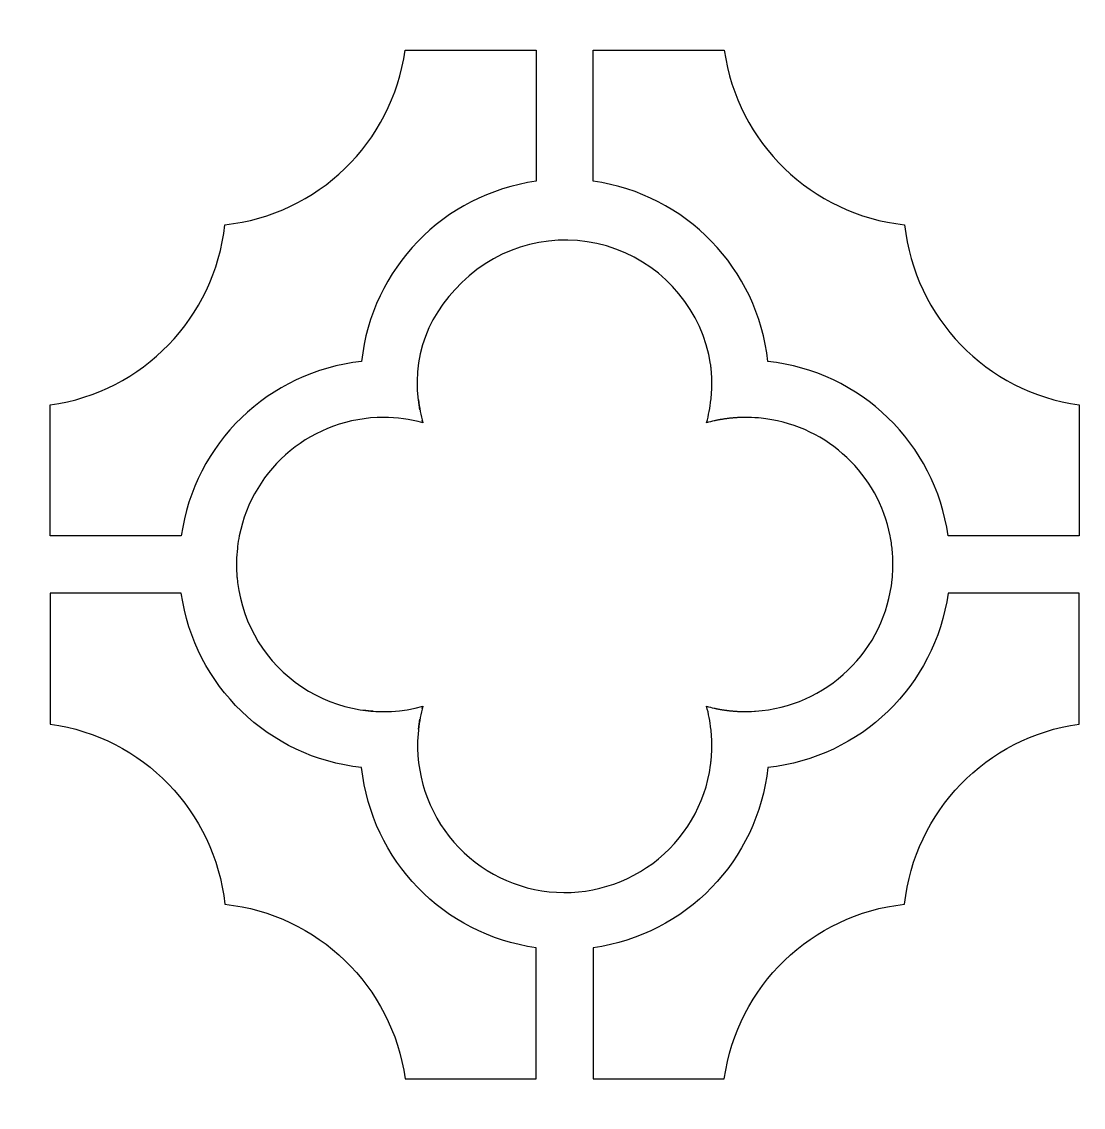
# Model space of a CAD drawing. Header units: centimetres. Extents: x -14 to -8.1, y -9 to 2.2.
# Drawn here: x -11.071 to -9.098, y -5.4 to -3.383 of the extents above; entities that cross this region are included whole.
import ezdxf

# ---------------------------------------------------------------- set-up
doc = ezdxf.new("R2010")
doc.units = ezdxf.units.CM
doc.header["$MEASUREMENT"] = 0
doc.layers.add('layer 1', color=7, linetype='Continuous')

msp = doc.modelspace()

# ---------------------------------------------------------------- linework, layer by layer
at = {"layer": 'layer 1', "lineweight": 30}
for points, knots in [([(-14.04071, 2.23468), (-14.04071, 2.23468), (-13.9345, 2.23468), (-13.9345, 2.23468), (-13.9345, 2.23468), (-13.9345, 2.23468), (-8.20693, 2.23468), (-8.20693, 2.23468), (-8.20693, 2.23468), (-8.20693, 2.23468), (-8.10073, 2.23468), (-8.10073, 2.23468), (-8.10073, 2.23468), (-8.10073, 2.23468), (-8.10073, 2.12848), (-8.10073, 2.12848), (-8.10073, 2.12848), (-8.10073, 2.12848), (-8.10073, -8.89401), (-8.10073, -8.89401), (-8.10073, -8.89401), (-8.10073, -8.89401), (-8.10073, -9.00021), (-8.10073, -9.00021), (-8.10073, -9.00021), (-8.10073, -9.00021), (-8.20693, -9.00021), (-8.20693, -9.00021), (-8.20693, -9.00021), (-8.20693, -9.00021), (-13.9345, -9.00021), (-13.9345, -9.00021), (-13.9345, -9.00021), (-13.9345, -9.00021), (-14.04071, -9.00021), (-14.04071, -9.00021), (-14.04071, -9.00021), (-14.04071, -9.00021), (-14.04071, -8.89401), (-14.04071, -8.89401), (-14.04071, -8.89401), (-14.04071, -8.89401), (-14.04071, 2.12848), (-14.04071, 2.12848), (-14.04071, 2.12848), (-14.04071, 2.12848), (-14.04071, 2.23468), (-14.04071, 2.23468)], [0, 0, 0, 0, 0.0769231, 0.0769231, 0.0769231, 0.0769231, 0.1538462, 0.1538462, 0.1538462, 0.1538462, 0.2307692, 0.2307692, 0.2307692, 0.2307692, 0.3076923, 0.3076923, 0.3076923, 0.3076923, 0.3846154, 0.3846154, 0.3846154, 0.3846154, 0.4615385, 0.4615385, 0.4615385, 0.4615385, 0.5384615, 0.5384615, 0.5384615, 0.5384615, 0.6153846, 0.6153846, 0.6153846, 0.6153846, 0.6923077, 0.6923077, 0.6923077, 0.6923077, 0.7692308, 0.7692308, 0.7692308, 0.7692308, 0.8461538, 0.8461538, 0.8461538, 0.8461538, 1, 1, 1, 1]), ([(-10.11496, -3.43586), (-10.11496, -3.43586), (-10.19611, -3.43586), (-10.19611, -3.43586), (-10.19611, -3.43586), (-10.19611, -3.43586), (-10.23484, -3.43586), (-10.23484, -3.43586), (-10.23484, -3.43586), (-10.23484, -3.43586), (-10.26411, -3.43586), (-10.26411, -3.43586), (-10.26411, -3.43586), (-10.26411, -3.43586), (-10.35841, -3.43586), (-10.35841, -3.43586), (-10.35841, -3.43586), (-10.38246, -3.60787), (-10.52067, -3.74153), (-10.69336, -3.76014), (-10.69336, -3.76014), (-10.71182, -3.93283), (-10.84563, -4.07089), (-11.01762, -4.09507), (-11.01762, -4.09507), (-11.01762, -4.09507), (-11.01762, -4.14636), (-11.01762, -4.14636), (-11.01762, -4.14636), (-11.01762, -4.14636), (-11.01762, -4.17248), (-11.01762, -4.17248), (-11.01762, -4.17248), (-11.01762, -4.17248), (-11.01762, -4.2499), (-11.01762, -4.2499), (-11.01762, -4.2499), (-11.01762, -4.2499), (-11.01762, -4.33851), (-11.01762, -4.33851), (-11.01762, -4.33851), (-11.01762, -4.33851), (-10.86862, -4.33851), (-10.86862, -4.33851), (-10.86862, -4.33851), (-10.86862, -4.33851), (-10.7742, -4.33851), (-10.7742, -4.33851), (-10.7742, -4.33851), (-10.75015, -4.16649), (-10.61194, -4.03283), (-10.43925, -4.01423), (-10.43925, -4.01423), (-10.42078, -3.84153), (-10.28696, -3.70346), (-10.11496, -3.67929), (-10.11496, -3.67929), (-10.11496, -3.67929), (-10.11496, -3.43586), (-10.11496, -3.43586)], [0, 0, 0, 0, 0.0625, 0.0625, 0.0625, 0.0625, 0.125, 0.125, 0.125, 0.125, 0.1875, 0.1875, 0.1875, 0.1875, 0.25, 0.25, 0.25, 0.25, 0.3125, 0.3125, 0.3125, 0.3125, 0.375, 0.375, 0.375, 0.375, 0.4375, 0.4375, 0.4375, 0.4375, 0.5, 0.5, 0.5, 0.5, 0.5625, 0.5625, 0.5625, 0.5625, 0.625, 0.625, 0.625, 0.625, 0.6875, 0.6875, 0.6875, 0.6875, 0.75, 0.75, 0.75, 0.75, 0.8125, 0.8125, 0.8125, 0.8125, 0.875, 0.875, 0.875, 0.875, 1, 1, 1, 1]), ([(-9.76533, -3.43586), (-9.76533, -3.43586), (-9.81649, -3.43586), (-9.81649, -3.43586), (-9.81649, -3.43586), (-9.81649, -3.43586), (-9.88891, -3.43586), (-9.88891, -3.43586), (-9.88891, -3.43586), (-9.88891, -3.43586), (-9.94314, -3.43586), (-9.94314, -3.43586), (-9.94314, -3.43586), (-9.94314, -3.43586), (-10.00876, -3.43586), (-10.00876, -3.43586), (-10.00876, -3.43586), (-10.00876, -3.43586), (-10.00876, -3.6793), (-10.00876, -3.6793), (-10.00876, -3.6793), (-9.83676, -3.70334), (-9.7031, -3.84155), (-9.6845, -4.01423), (-9.6845, -4.01423), (-9.5118, -4.0327), (-9.37374, -4.16652), (-9.34955, -4.33851), (-9.34955, -4.33851), (-9.34955, -4.33851), (-9.22783, -4.33851), (-9.22783, -4.33851), (-9.22783, -4.33851), (-9.22783, -4.33851), (-9.10612, -4.33851), (-9.10612, -4.33851), (-9.10612, -4.33851), (-9.10612, -4.33851), (-9.10612, -4.2499), (-9.10612, -4.2499), (-9.10612, -4.2499), (-9.10612, -4.2499), (-9.10612, -4.17249), (-9.10612, -4.17249), (-9.10612, -4.17249), (-9.10612, -4.17249), (-9.10612, -4.14635), (-9.10612, -4.14635), (-9.10612, -4.14635), (-9.10612, -4.14635), (-9.10612, -4.09509), (-9.10612, -4.09509), (-9.10612, -4.09509), (-9.27813, -4.07103), (-9.41179, -3.93282), (-9.43039, -3.76014), (-9.43039, -3.76014), (-9.60309, -3.74167), (-9.74115, -3.60785), (-9.76533, -3.43586)], [0, 0, 0, 0, 0.0625, 0.0625, 0.0625, 0.0625, 0.125, 0.125, 0.125, 0.125, 0.1875, 0.1875, 0.1875, 0.1875, 0.25, 0.25, 0.25, 0.25, 0.3125, 0.3125, 0.3125, 0.3125, 0.375, 0.375, 0.375, 0.375, 0.4375, 0.4375, 0.4375, 0.4375, 0.5, 0.5, 0.5, 0.5, 0.5625, 0.5625, 0.5625, 0.5625, 0.625, 0.625, 0.625, 0.625, 0.6875, 0.6875, 0.6875, 0.6875, 0.75, 0.75, 0.75, 0.75, 0.8125, 0.8125, 0.8125, 0.8125, 0.875, 0.875, 0.875, 0.875, 1, 1, 1, 1]), ([(-10.66654, -4.33851), (-10.66781, -4.34498), (-10.66885, -4.3515), (-10.66965, -4.35805), (-10.66965, -4.35805), (-10.66965, -4.35805), (-10.66984, -4.3597), (-10.66984, -4.3597), (-10.66984, -4.3597), (-10.66984, -4.3597), (-10.67003, -4.36135), (-10.67003, -4.36135), (-10.67003, -4.36135), (-10.67003, -4.36135), (-10.67068, -4.36791), (-10.67068, -4.36791), (-10.67068, -4.36791), (-10.67068, -4.36791), (-10.67106, -4.37299), (-10.67106, -4.37299), (-10.67106, -4.37299), (-10.67106, -4.37299), (-10.67118, -4.37467), (-10.67118, -4.37467), (-10.67118, -4.37467), (-10.67118, -4.37467), (-10.67138, -4.37802), (-10.67138, -4.37802), (-10.67138, -4.37802), (-10.67138, -4.37802), (-10.67145, -4.37973), (-10.67145, -4.37973), (-10.67145, -4.37973), (-10.67145, -4.37973), (-10.67153, -4.38189), (-10.67153, -4.38189), (-10.67153, -4.38189), (-10.67153, -4.38189), (-10.67156, -4.38311), (-10.67156, -4.38311), (-10.67156, -4.38311), (-10.67156, -4.38311), (-10.67163, -4.38453), (-10.67163, -4.38453), (-10.67163, -4.38453), (-10.67163, -4.38453), (-10.67165, -4.38625), (-10.67165, -4.38625), (-10.67165, -4.38625), (-10.67165, -4.38625), (-10.67166, -4.38733), (-10.67166, -4.38733), (-10.67166, -4.38733), (-10.67166, -4.38733), (-10.67169, -4.38902), (-10.67169, -4.38902), (-10.67169, -4.38902), (-10.67169, -4.38902), (-10.6717, -4.39074), (-10.6717, -4.39074), (-10.6717, -4.39074), (-10.6717, -4.39074), (-10.6717, -4.39243), (-10.6717, -4.39243), (-10.6717, -4.39243), (-10.6717, -4.39243), (-10.67169, -4.39412), (-10.67169, -4.39412), (-10.67169, -4.39412), (-10.67169, -4.39412), (-10.67167, -4.39555), (-10.67167, -4.39555), (-10.67167, -4.39555), (-10.67167, -4.39555), (-10.67166, -4.39667), (-10.67166, -4.39667), (-10.67166, -4.39667), (-10.67166, -4.39667), (-10.67163, -4.39838), (-10.67163, -4.39838), (-10.67163, -4.39838), (-10.67163, -4.39838), (-10.67156, -4.40007), (-10.67156, -4.40007), (-10.67156, -4.40007), (-10.67156, -4.40007), (-10.67153, -4.4013), (-10.67153, -4.4013), (-10.67153, -4.4013), (-10.67153, -4.4013), (-10.67148, -4.40259), (-10.67148, -4.40259), (-10.67148, -4.40259), (-10.67148, -4.40259), (-10.67141, -4.40427), (-10.67141, -4.40427), (-10.67141, -4.40427), (-10.67141, -4.40427), (-10.67118, -4.40847), (-10.67118, -4.40847), (-10.67118, -4.40847), (-10.67118, -4.40847), (-10.67106, -4.41016), (-10.67106, -4.41016), (-10.67106, -4.41016), (-10.67106, -4.41016), (-10.67076, -4.41433), (-10.67076, -4.41433), (-10.67076, -4.41433), (-10.67049, -4.41738), (-10.67019, -4.42043), (-10.66984, -4.42347), (-10.66984, -4.42347), (-10.66984, -4.42347), (-10.66965, -4.42513), (-10.66965, -4.42513), (-10.66965, -4.42513), (-10.65997, -4.50407), (-10.6164, -4.57483), (-10.55023, -4.61895), (-10.55023, -4.61895), (-10.48408, -4.66307), (-10.4021, -4.67628), (-10.32546, -4.65515), (-10.32546, -4.65515), (-10.32546, -4.65515), (-10.32676, -4.66008), (-10.32676, -4.66008), (-10.32676, -4.66008), (-10.32676, -4.66008), (-10.32546, -4.65513), (-10.32546, -4.65513), (-10.32546, -4.65513), (-10.32732, -4.66206), (-10.32894, -4.66905), (-10.3303, -4.6761), (-10.3303, -4.6761), (-10.33168, -4.68324), (-10.33277, -4.69044), (-10.33357, -4.69768), (-10.33357, -4.69768), (-10.33286, -4.69135), (-10.33194, -4.68505), (-10.33081, -4.67878), (-10.33081, -4.67878), (-10.34396, -4.75125), (-10.32734, -4.82597), (-10.28471, -4.88604), (-10.28471, -4.88604), (-10.24209, -4.94611), (-10.1774, -4.98641), (-10.10465, -4.99793), (-10.10465, -4.99793), (-10.03188, -5.00945), (-9.95753, -4.99112), (-9.89846, -4.94708), (-9.89846, -4.94708), (-9.83938, -4.90304), (-9.80063, -4.83738), (-9.7909, -4.76434), (-9.7909, -4.76434), (-9.7909, -4.76434), (-9.79073, -4.76319), (-9.79073, -4.76319), (-9.79073, -4.76319), (-9.79073, -4.76319), (-9.79061, -4.76203), (-9.79061, -4.76203), (-9.79061, -4.76203), (-9.79061, -4.76203), (-9.79032, -4.75971), (-9.79032, -4.75971), (-9.79032, -4.75971), (-9.79032, -4.75971), (-9.79012, -4.75797), (-9.79012, -4.75797), (-9.79012, -4.75797), (-9.79012, -4.75797), (-9.78999, -4.75683), (-9.78999, -4.75683), (-9.78999, -4.75683), (-9.78999, -4.75683), (-9.78982, -4.75507), (-9.78982, -4.75507), (-9.78982, -4.75507), (-9.78982, -4.75507), (-9.78969, -4.75359), (-9.78969, -4.75359), (-9.78969, -4.75359), (-9.78969, -4.75359), (-9.78956, -4.75217), (-9.78956, -4.75217), (-9.78956, -4.75217), (-9.78956, -4.75217), (-9.78946, -4.751), (-9.78946, -4.751), (-9.78946, -4.751), (-9.78946, -4.751), (-9.78938, -4.75002), (-9.78938, -4.75002), (-9.78938, -4.75002), (-9.78938, -4.75002), (-9.78927, -4.74866), (-9.78927, -4.74866), (-9.78927, -4.74866), (-9.78927, -4.74866), (-9.78892, -4.74341), (-9.78892, -4.74341), (-9.78892, -4.74341), (-9.78892, -4.74341), (-9.78886, -4.74224), (-9.78886, -4.74224), (-9.78886, -4.74224), (-9.78886, -4.74224), (-9.78882, -4.74106), (-9.78882, -4.74106), (-9.78882, -4.74106), (-9.78882, -4.74106), (-9.78875, -4.73988), (-9.78875, -4.73988), (-9.78875, -4.73988), (-9.78875, -4.73988), (-9.78871, -4.73871), (-9.78871, -4.73871), (-9.78871, -4.73871), (-9.78871, -4.73871), (-9.78864, -4.73697), (-9.78864, -4.73697), (-9.78864, -4.73697), (-9.78864, -4.73697), (-9.78853, -4.73306), (-9.78853, -4.73306), (-9.78853, -4.73306), (-9.78853, -4.73306), (-9.78852, -4.73158), (-9.78852, -4.73158), (-9.78852, -4.73158), (-9.78852, -4.73158), (-9.78849, -4.72979), (-9.78849, -4.72979), (-9.78849, -4.72979), (-9.78849, -4.72979), (-9.78847, -4.72804), (-9.78847, -4.72804), (-9.78847, -4.72804), (-9.78847, -4.72804), (-9.78849, -4.72686), (-9.78849, -4.72686), (-9.78849, -4.72686), (-9.78849, -4.72686), (-9.78849, -4.72567), (-9.78849, -4.72567), (-9.78849, -4.72567), (-9.78849, -4.72567), (-9.78852, -4.7245), (-9.78852, -4.7245), (-9.78852, -4.7245), (-9.78852, -4.7245), (-9.78852, -4.72332), (-9.78852, -4.72332), (-9.78852, -4.72332), (-9.78852, -4.72332), (-9.78856, -4.72213), (-9.78856, -4.72213), (-9.78856, -4.72213), (-9.78856, -4.72213), (-9.78858, -4.72096), (-9.78858, -4.72096), (-9.78858, -4.72096), (-9.78858, -4.72096), (-9.78861, -4.71978), (-9.78861, -4.71978), (-9.78861, -4.71978), (-9.78861, -4.71978), (-9.78864, -4.71861), (-9.78864, -4.71861), (-9.78864, -4.71861), (-9.78864, -4.71861), (-9.78871, -4.71743), (-9.78871, -4.71743), (-9.78871, -4.71743), (-9.78871, -4.71743), (-9.78875, -4.71626), (-9.78875, -4.71626), (-9.78875, -4.71626), (-9.78875, -4.71626), (-9.78882, -4.71507), (-9.78882, -4.71507), (-9.78882, -4.71507), (-9.78882, -4.71507), (-9.78886, -4.71392), (-9.78886, -4.71392), (-9.78886, -4.71392), (-9.78886, -4.71392), (-9.78892, -4.71274), (-9.78892, -4.71274), (-9.78892, -4.71274), (-9.78892, -4.71274), (-9.78899, -4.71158), (-9.78899, -4.71158), (-9.78899, -4.71158), (-9.78899, -4.71158), (-9.78905, -4.7104), (-9.78905, -4.7104), (-9.78905, -4.7104), (-9.78905, -4.7104), (-9.78912, -4.70926), (-9.78912, -4.70926), (-9.78912, -4.70926), (-9.78912, -4.70926), (-9.78921, -4.70807), (-9.78921, -4.70807), (-9.78921, -4.70807), (-9.78921, -4.70807), (-9.7893, -4.70693), (-9.7893, -4.70693), (-9.7893, -4.70693), (-9.7893, -4.70693), (-9.7894, -4.70575), (-9.7894, -4.70575), (-9.7894, -4.70575), (-9.7894, -4.70575), (-9.78949, -4.7046), (-9.78949, -4.7046), (-9.78949, -4.7046), (-9.78949, -4.7046), (-9.78961, -4.70343), (-9.78961, -4.70343), (-9.78961, -4.70343), (-9.78961, -4.70343), (-9.78971, -4.70228), (-9.78971, -4.70228), (-9.78971, -4.70228), (-9.78971, -4.70228), (-9.78981, -4.70113), (-9.78981, -4.70113), (-9.78981, -4.70113), (-9.78981, -4.70113), (-9.7899, -4.69999), (-9.7899, -4.69999), (-9.7899, -4.69999), (-9.7899, -4.69999), (-9.79003, -4.69882), (-9.79003, -4.69882), (-9.79003, -4.69882), (-9.79003, -4.69882), (-9.79016, -4.69768), (-9.79016, -4.69768), (-9.79016, -4.69768), (-9.79175, -4.6833), (-9.79448, -4.66908), (-9.79834, -4.65513), (-9.79834, -4.65513), (-9.79361, -4.65642), (-9.78885, -4.65758), (-9.78407, -4.65863), (-9.78407, -4.65863), (-9.78407, -4.65863), (-9.78295, -4.65889), (-9.78295, -4.65889), (-9.78295, -4.65889), (-9.78295, -4.65889), (-9.78184, -4.65911), (-9.78184, -4.65911), (-9.78184, -4.65911), (-9.78184, -4.65911), (-9.78072, -4.65936), (-9.78072, -4.65936), (-9.78072, -4.65936), (-9.78072, -4.65936), (-9.77961, -4.65958), (-9.77961, -4.65958), (-9.77961, -4.65958), (-9.77961, -4.65958), (-9.77849, -4.6598), (-9.77849, -4.6598), (-9.77849, -4.6598), (-9.77849, -4.6598), (-9.77738, -4.66002), (-9.77738, -4.66002), (-9.77738, -4.66002), (-9.77738, -4.66002), (-9.77625, -4.66023), (-9.77625, -4.66023), (-9.77625, -4.66023), (-9.77625, -4.66023), (-9.77513, -4.66043), (-9.77513, -4.66043), (-9.77513, -4.66043), (-9.77513, -4.66043), (-9.77401, -4.66065), (-9.77401, -4.66065), (-9.77401, -4.66065), (-9.77401, -4.66065), (-9.77289, -4.66084), (-9.77289, -4.66084), (-9.77289, -4.66084), (-9.77289, -4.66084), (-9.77175, -4.66105), (-9.77175, -4.66105), (-9.77175, -4.66105), (-9.77175, -4.66105), (-9.77064, -4.66122), (-9.77064, -4.66122), (-9.77064, -4.66122), (-9.77064, -4.66122), (-9.76948, -4.66142), (-9.76948, -4.66142), (-9.76948, -4.66142), (-9.76948, -4.66142), (-9.76837, -4.66159), (-9.76837, -4.66159), (-9.76837, -4.66159), (-9.76837, -4.66159), (-9.76722, -4.66179), (-9.76722, -4.66179), (-9.76722, -4.66179), (-9.76722, -4.66179), (-9.7661, -4.66195), (-9.7661, -4.66195), (-9.7661, -4.66195), (-9.7661, -4.66195), (-9.76495, -4.66212), (-9.76495, -4.66212), (-9.76495, -4.66212), (-9.76495, -4.66212), (-9.7638, -4.66228), (-9.7638, -4.66228), (-9.7638, -4.66228), (-9.7638, -4.66228), (-9.76266, -4.66246), (-9.76266, -4.66246), (-9.76266, -4.66246), (-9.76266, -4.66246), (-9.76154, -4.66259), (-9.76154, -4.66259), (-9.76154, -4.66259), (-9.76154, -4.66259), (-9.76038, -4.66276), (-9.76038, -4.66276), (-9.76038, -4.66276), (-9.76038, -4.66276), (-9.75924, -4.66288), (-9.75924, -4.66288), (-9.75924, -4.66288), (-9.75924, -4.66288), (-9.7581, -4.66304), (-9.7581, -4.66304), (-9.7581, -4.66304), (-9.7581, -4.66304), (-9.75694, -4.66317), (-9.75694, -4.66317), (-9.75694, -4.66317), (-9.75694, -4.66317), (-9.7558, -4.66331), (-9.7558, -4.66331), (-9.7558, -4.66331), (-9.7558, -4.66331), (-9.75465, -4.66344), (-9.75465, -4.66344), (-9.75465, -4.66344), (-9.75465, -4.66344), (-9.75349, -4.66356), (-9.75349, -4.66356), (-9.75349, -4.66356), (-9.75349, -4.66356), (-9.75235, -4.66365), (-9.75235, -4.66365), (-9.75235, -4.66365), (-9.75235, -4.66365), (-9.7512, -4.66377), (-9.7512, -4.66377), (-9.7512, -4.66377), (-9.7512, -4.66377), (-9.75005, -4.66387), (-9.75005, -4.66387), (-9.75005, -4.66387), (-9.75005, -4.66387), (-9.74888, -4.66399), (-9.74888, -4.66399), (-9.74888, -4.66399), (-9.74888, -4.66399), (-9.74772, -4.66408), (-9.74772, -4.66408), (-9.74772, -4.66408), (-9.74772, -4.66408), (-9.74655, -4.66418), (-9.74655, -4.66418), (-9.74655, -4.66418), (-9.74655, -4.66418), (-9.7454, -4.66427), (-9.7454, -4.66427), (-9.7454, -4.66427), (-9.7454, -4.66427), (-9.74422, -4.66435), (-9.74422, -4.66435), (-9.74422, -4.66435), (-9.74422, -4.66435), (-9.74308, -4.66442), (-9.74308, -4.66442), (-9.74308, -4.66442), (-9.74308, -4.66442), (-9.74189, -4.66449), (-9.74189, -4.66449), (-9.74189, -4.66449), (-9.74189, -4.66449), (-9.74074, -4.66456), (-9.74074, -4.66456), (-9.74074, -4.66456), (-9.74074, -4.66456), (-9.73956, -4.66462), (-9.73956, -4.66462), (-9.73956, -4.66462), (-9.73956, -4.66462), (-9.7384, -4.66466), (-9.7384, -4.66466), (-9.7384, -4.66466), (-9.7384, -4.66466), (-9.73722, -4.66473), (-9.73722, -4.66473), (-9.73722, -4.66473), (-9.73722, -4.66473), (-9.73605, -4.66477), (-9.73605, -4.66477), (-9.73605, -4.66477), (-9.73605, -4.66477), (-9.73486, -4.66484), (-9.73486, -4.66484), (-9.73486, -4.66484), (-9.73486, -4.66484), (-9.7337, -4.66487), (-9.7337, -4.66487), (-9.7337, -4.66487), (-9.7337, -4.66487), (-9.73252, -4.6649), (-9.73252, -4.6649), (-9.73252, -4.6649), (-9.73252, -4.6649), (-9.73133, -4.66492), (-9.73133, -4.66492), (-9.73133, -4.66492), (-9.73133, -4.66492), (-9.73016, -4.66495), (-9.73016, -4.66495), (-9.73016, -4.66495), (-9.73016, -4.66495), (-9.72898, -4.66495), (-9.72898, -4.66495), (-9.72898, -4.66495), (-9.72898, -4.66495), (-9.72781, -4.66498), (-9.72781, -4.66498), (-9.72781, -4.66498), (-9.72781, -4.66498), (-9.72662, -4.66498), (-9.72662, -4.66498), (-9.72662, -4.66498), (-9.72662, -4.66498), (-9.72544, -4.665), (-9.72544, -4.665), (-9.72544, -4.665), (-9.72544, -4.665), (-9.72426, -4.66498), (-9.72426, -4.66498), (-9.72426, -4.66498), (-9.72426, -4.66498), (-9.72283, -4.66497), (-9.72283, -4.66497), (-9.72283, -4.66497), (-9.72283, -4.66497), (-9.7213, -4.66495), (-9.7213, -4.66495), (-9.7213, -4.66495), (-9.7213, -4.66495), (-9.71624, -4.66483), (-9.71624, -4.66483), (-9.71624, -4.66483), (-9.71624, -4.66483), (-9.71478, -4.66476), (-9.71478, -4.66476), (-9.71478, -4.66476), (-9.71478, -4.66476), (-9.70951, -4.6645), (-9.70951, -4.6645), (-9.70951, -4.6645), (-9.70951, -4.6645), (-9.70833, -4.66443), (-9.70833, -4.66443), (-9.70833, -4.66443), (-9.70833, -4.66443), (-9.70715, -4.66436), (-9.70715, -4.66436), (-9.70715, -4.66436), (-9.64276, -4.65993), (-9.58203, -4.63296), (-9.53558, -4.58815), (-9.53558, -4.58815), (-9.48911, -4.54333), (-9.46003, -4.48355), (-9.45347, -4.41933), (-9.45347, -4.41933), (-9.45347, -4.41933), (-9.45308, -4.41517), (-9.45308, -4.41517), (-9.45308, -4.41517), (-9.45273, -4.41084), (-9.45246, -4.4065), (-9.45226, -4.40216), (-9.45226, -4.40216), (-9.45226, -4.40216), (-9.45222, -4.4009), (-9.45222, -4.4009), (-9.45222, -4.4009), (-9.45222, -4.4009), (-9.45217, -4.3992), (-9.45217, -4.3992), (-9.45217, -4.3992), (-9.45217, -4.3992), (-9.4521, -4.3968), (-9.4521, -4.3968), (-9.4521, -4.3968), (-9.4521, -4.3968), (-9.45209, -4.39548), (-9.45209, -4.39548), (-9.45209, -4.39548), (-9.45209, -4.39548), (-9.45207, -4.39412), (-9.45207, -4.39412), (-9.45207, -4.39412), (-9.45207, -4.39412), (-9.45206, -4.39243), (-9.45206, -4.39243), (-9.45206, -4.39243), (-9.45206, -4.39243), (-9.45206, -4.39074), (-9.45206, -4.39074), (-9.45206, -4.39074), (-9.45206, -4.39074), (-9.45207, -4.38902), (-9.45207, -4.38902), (-9.45207, -4.38902), (-9.45207, -4.38902), (-9.45209, -4.38766), (-9.45209, -4.38766), (-9.45209, -4.38766), (-9.45209, -4.38766), (-9.4521, -4.38648), (-9.4521, -4.38648), (-9.4521, -4.38648), (-9.4521, -4.38648), (-9.45214, -4.38482), (-9.45214, -4.38482), (-9.45214, -4.38482), (-9.45214, -4.38482), (-9.45219, -4.38311), (-9.45219, -4.38311), (-9.45219, -4.38311), (-9.45219, -4.38311), (-9.45222, -4.38196), (-9.45222, -4.38196), (-9.45222, -4.38196), (-9.4524, -4.37785), (-9.45265, -4.37375), (-9.45295, -4.36964), (-9.45295, -4.36964), (-9.45295, -4.36964), (-9.45308, -4.36799), (-9.45308, -4.36799), (-9.45308, -4.36799), (-9.45308, -4.36799), (-9.45338, -4.36467), (-9.45338, -4.36467), (-9.45338, -4.36467), (-9.45429, -4.3559), (-9.45557, -4.34717), (-9.45723, -4.33851), (-9.45723, -4.33851), (-9.47981, -4.22403), (-9.57246, -4.13656), (-9.68807, -4.12078), (-9.68807, -4.12078), (-9.69412, -4.11995), (-9.70019, -4.11933), (-9.70628, -4.11891), (-9.70628, -4.11891), (-9.70628, -4.11891), (-9.70772, -4.11881), (-9.70772, -4.11881), (-9.70772, -4.11881), (-9.70772, -4.11881), (-9.7089, -4.11873), (-9.7089, -4.11873), (-9.7089, -4.11873), (-9.7089, -4.11873), (-9.71478, -4.11844), (-9.71478, -4.11844), (-9.71478, -4.11844), (-9.71478, -4.11844), (-9.71624, -4.11839), (-9.71624, -4.11839), (-9.71624, -4.11839), (-9.71624, -4.11839), (-9.72042, -4.11827), (-9.72042, -4.11827), (-9.72042, -4.11827), (-9.72042, -4.11827), (-9.7219, -4.11826), (-9.7219, -4.11826), (-9.7219, -4.11826), (-9.7219, -4.11826), (-9.72368, -4.11823), (-9.72368, -4.11823), (-9.72368, -4.11823), (-9.72368, -4.11823), (-9.72544, -4.11821), (-9.72544, -4.11821), (-9.72544, -4.11821), (-9.72544, -4.11821), (-9.72662, -4.11823), (-9.72662, -4.11823), (-9.72662, -4.11823), (-9.72662, -4.11823), (-9.72781, -4.11823), (-9.72781, -4.11823), (-9.72781, -4.11823), (-9.72781, -4.11823), (-9.72898, -4.11826), (-9.72898, -4.11826), (-9.72898, -4.11826), (-9.72898, -4.11826), (-9.73016, -4.11826), (-9.73016, -4.11826), (-9.73016, -4.11826), (-9.73016, -4.11826), (-9.73133, -4.11829), (-9.73133, -4.11829), (-9.73133, -4.11829), (-9.73133, -4.11829), (-9.73252, -4.11831), (-9.73252, -4.11831), (-9.73252, -4.11831), (-9.73252, -4.11831), (-9.7337, -4.11835), (-9.7337, -4.11835), (-9.7337, -4.11835), (-9.7337, -4.11835), (-9.73486, -4.11838), (-9.73486, -4.11838), (-9.73486, -4.11838), (-9.73486, -4.11838), (-9.73605, -4.11844), (-9.73605, -4.11844), (-9.73605, -4.11844), (-9.73605, -4.11844), (-9.73722, -4.11849), (-9.73722, -4.11849), (-9.73722, -4.11849), (-9.73722, -4.11849), (-9.7384, -4.11854), (-9.7384, -4.11854), (-9.7384, -4.11854), (-9.7384, -4.11854), (-9.73956, -4.11858), (-9.73956, -4.11858), (-9.73956, -4.11858), (-9.73956, -4.11858), (-9.74074, -4.11865), (-9.74074, -4.11865), (-9.74074, -4.11865), (-9.74074, -4.11865), (-9.74189, -4.11871), (-9.74189, -4.11871), (-9.74189, -4.11871), (-9.74189, -4.11871), (-9.74307, -4.11879), (-9.74307, -4.11879), (-9.74307, -4.11879), (-9.74307, -4.11879), (-9.74421, -4.11885), (-9.74421, -4.11885), (-9.74421, -4.11885), (-9.74421, -4.11885), (-9.74539, -4.11895), (-9.74539, -4.11895), (-9.74539, -4.11895), (-9.74539, -4.11895), (-9.74654, -4.11904), (-9.74654, -4.11904), (-9.74654, -4.11904), (-9.74654, -4.11904), (-9.74771, -4.11913), (-9.74771, -4.11913), (-9.74771, -4.11913), (-9.74771, -4.11913), (-9.74887, -4.11922), (-9.74887, -4.11922), (-9.74887, -4.11922), (-9.74887, -4.11922), (-9.75003, -4.11934), (-9.75003, -4.11934), (-9.75003, -4.11934), (-9.75003, -4.11934), (-9.75117, -4.11943), (-9.75117, -4.11943), (-9.75117, -4.11943), (-9.75117, -4.11943), (-9.75233, -4.11955), (-9.75233, -4.11955), (-9.75233, -4.11955), (-9.75233, -4.11955), (-9.75347, -4.11965), (-9.75347, -4.11965), (-9.75347, -4.11965), (-9.75347, -4.11965), (-9.75462, -4.11978), (-9.75462, -4.11978), (-9.75462, -4.11978), (-9.75462, -4.11978), (-9.75578, -4.1199), (-9.75578, -4.1199), (-9.75578, -4.1199), (-9.75578, -4.1199), (-9.75692, -4.12004), (-9.75692, -4.12004), (-9.75692, -4.12004), (-9.75692, -4.12004), (-9.75807, -4.12017), (-9.75807, -4.12017), (-9.75807, -4.12017), (-9.75807, -4.12017), (-9.75922, -4.12033), (-9.75922, -4.12033), (-9.75922, -4.12033), (-9.75922, -4.12033), (-9.76036, -4.12046), (-9.76036, -4.12046), (-9.76036, -4.12046), (-9.76036, -4.12046), (-9.76151, -4.12061), (-9.76151, -4.12061), (-9.76151, -4.12061), (-9.76151, -4.12061), (-9.76262, -4.12074), (-9.76262, -4.12074), (-9.76262, -4.12074), (-9.76262, -4.12074), (-9.76377, -4.12092), (-9.76377, -4.12092), (-9.76377, -4.12092), (-9.76377, -4.12092), (-9.76492, -4.12108), (-9.76492, -4.12108), (-9.76492, -4.12108), (-9.76492, -4.12108), (-9.76606, -4.12127), (-9.76606, -4.12127), (-9.76606, -4.12127), (-9.76606, -4.12127), (-9.7672, -4.12142), (-9.7672, -4.12142), (-9.7672, -4.12142), (-9.7672, -4.12142), (-9.76834, -4.12161), (-9.76834, -4.12161), (-9.76834, -4.12161), (-9.76834, -4.12161), (-9.76945, -4.1218), (-9.76945, -4.1218), (-9.76945, -4.1218), (-9.76945, -4.1218), (-9.7706, -4.12198), (-9.7706, -4.12198), (-9.7706, -4.12198), (-9.7706, -4.12198), (-9.77171, -4.12215), (-9.77171, -4.12215), (-9.77171, -4.12215), (-9.77171, -4.12215), (-9.77286, -4.12237), (-9.77286, -4.12237), (-9.77286, -4.12237), (-9.77286, -4.12237), (-9.77398, -4.12256), (-9.77398, -4.12256), (-9.77398, -4.12256), (-9.77398, -4.12256), (-9.7751, -4.12278), (-9.7751, -4.12278), (-9.7751, -4.12278), (-9.7751, -4.12278), (-9.77622, -4.12297), (-9.77622, -4.12297), (-9.77622, -4.12297), (-9.77622, -4.12297), (-9.77733, -4.1232), (-9.77733, -4.1232), (-9.77733, -4.1232), (-9.77733, -4.1232), (-9.77844, -4.12341), (-9.77844, -4.12341), (-9.77844, -4.12341), (-9.77844, -4.12341), (-9.77956, -4.12363), (-9.77956, -4.12363), (-9.77956, -4.12363), (-9.77956, -4.12363), (-9.78067, -4.12384), (-9.78067, -4.12384), (-9.78067, -4.12384), (-9.78067, -4.12384), (-9.7818, -4.1241), (-9.7818, -4.1241), (-9.7818, -4.1241), (-9.7818, -4.1241), (-9.78291, -4.12432), (-9.78291, -4.12432), (-9.78291, -4.12432), (-9.78291, -4.12432), (-9.78403, -4.12458), (-9.78403, -4.12458), (-9.78403, -4.12458), (-9.78881, -4.12561), (-9.79356, -4.12677), (-9.79828, -4.12807), (-9.79828, -4.12807), (-9.79447, -4.11412), (-9.79176, -4.0999), (-9.79017, -4.08552), (-9.79017, -4.08552), (-9.79017, -4.08552), (-9.79004, -4.08438), (-9.79004, -4.08438), (-9.79004, -4.08438), (-9.79004, -4.08438), (-9.78992, -4.08323), (-9.78992, -4.08323), (-9.78992, -4.08323), (-9.78992, -4.08323), (-9.78982, -4.08207), (-9.78982, -4.08207), (-9.78982, -4.08207), (-9.78982, -4.08207), (-9.78971, -4.08093), (-9.78971, -4.08093), (-9.78971, -4.08093), (-9.78971, -4.08093), (-9.78961, -4.07979), (-9.78961, -4.07979), (-9.78961, -4.07979), (-9.78961, -4.07979), (-9.78949, -4.0786), (-9.78949, -4.0786), (-9.78949, -4.0786), (-9.78949, -4.0786), (-9.7894, -4.07746), (-9.7894, -4.07746), (-9.7894, -4.07746), (-9.7894, -4.07746), (-9.7893, -4.07628), (-9.7893, -4.07628), (-9.7893, -4.07628), (-9.7893, -4.07628), (-9.78921, -4.07513), (-9.78921, -4.07513), (-9.78921, -4.07513), (-9.78921, -4.07513), (-9.78912, -4.07395), (-9.78912, -4.07395), (-9.78912, -4.07395), (-9.78912, -4.07395), (-9.78905, -4.0728), (-9.78905, -4.0728), (-9.78905, -4.0728), (-9.78905, -4.0728), (-9.78899, -4.07163), (-9.78899, -4.07163), (-9.78899, -4.07163), (-9.78899, -4.07163), (-9.78892, -4.07047), (-9.78892, -4.07047), (-9.78892, -4.07047), (-9.78892, -4.07047), (-9.78886, -4.06929), (-9.78886, -4.06929), (-9.78886, -4.06929), (-9.78886, -4.06929), (-9.78882, -4.06813), (-9.78882, -4.06813), (-9.78882, -4.06813), (-9.78882, -4.06813), (-9.78875, -4.06696), (-9.78875, -4.06696), (-9.78875, -4.06696), (-9.78875, -4.06696), (-9.78871, -4.06577), (-9.78871, -4.06577), (-9.78871, -4.06577), (-9.78871, -4.06577), (-9.78864, -4.0646), (-9.78864, -4.0646), (-9.78864, -4.0646), (-9.78864, -4.0646), (-9.78861, -4.06343), (-9.78861, -4.06343), (-9.78861, -4.06343), (-9.78861, -4.06343), (-9.78858, -4.06226), (-9.78858, -4.06226), (-9.78858, -4.06226), (-9.78858, -4.06226), (-9.78856, -4.06107), (-9.78856, -4.06107), (-9.78856, -4.06107), (-9.78856, -4.06107), (-9.78852, -4.05989), (-9.78852, -4.05989), (-9.78852, -4.05989), (-9.78852, -4.05989), (-9.78852, -4.05872), (-9.78852, -4.05872), (-9.78852, -4.05872), (-9.78852, -4.05872), (-9.78849, -4.05753), (-9.78849, -4.05753), (-9.78849, -4.05753), (-9.78849, -4.05753), (-9.78849, -4.05636), (-9.78849, -4.05636), (-9.78849, -4.05636), (-9.78849, -4.05636), (-9.78847, -4.05516), (-9.78847, -4.05516), (-9.78847, -4.05516), (-9.78847, -4.05516), (-9.78849, -4.05399), (-9.78849, -4.05399), (-9.78849, -4.05399), (-9.78849, -4.05399), (-9.7885, -4.05255), (-9.7885, -4.05255), (-9.7885, -4.05255), (-9.7885, -4.05255), (-9.78852, -4.05102), (-9.78852, -4.05102), (-9.78852, -4.05102), (-9.78852, -4.05102), (-9.78861, -4.04704), (-9.78861, -4.04704), (-9.78861, -4.04704), (-9.78861, -4.04704), (-9.78871, -4.04451), (-9.78871, -4.04451), (-9.78871, -4.04451), (-9.78871, -4.04451), (-9.78875, -4.04332), (-9.78875, -4.04332), (-9.78875, -4.04332), (-9.78875, -4.04332), (-9.78882, -4.04215), (-9.78882, -4.04215), (-9.78882, -4.04215), (-9.78882, -4.04215), (-9.78885, -4.04112), (-9.78885, -4.04112), (-9.78885, -4.04112), (-9.78885, -4.04112), (-9.78892, -4.0398), (-9.78892, -4.0398), (-9.78892, -4.0398), (-9.78892, -4.0398), (-9.78926, -4.03469), (-9.78926, -4.03469), (-9.78926, -4.03469), (-9.78926, -4.03469), (-9.78937, -4.03336), (-9.78937, -4.03336), (-9.78937, -4.03336), (-9.78937, -4.03336), (-9.78946, -4.03221), (-9.78946, -4.03221), (-9.78946, -4.03221), (-9.78946, -4.03221), (-9.78956, -4.03103), (-9.78956, -4.03103), (-9.78956, -4.03103), (-9.78956, -4.03103), (-9.78968, -4.02988), (-9.78968, -4.02988), (-9.78968, -4.02988), (-9.78968, -4.02988), (-9.78975, -4.02877), (-9.78975, -4.02877), (-9.78975, -4.02877), (-9.78975, -4.02877), (-9.7899, -4.02712), (-9.7899, -4.02712), (-9.7899, -4.02712), (-9.7899, -4.02712), (-9.79006, -4.0258), (-9.79006, -4.0258), (-9.79006, -4.0258), (-9.79006, -4.0258), (-9.79026, -4.02408), (-9.79026, -4.02408), (-9.79026, -4.02408), (-9.79026, -4.02408), (-9.79051, -4.02196), (-9.79051, -4.02196), (-9.79051, -4.02196), (-9.79051, -4.02196), (-9.79067, -4.0206), (-9.79067, -4.0206), (-9.79067, -4.0206), (-9.79067, -4.0206), (-9.79083, -4.01944), (-9.79083, -4.01944), (-9.79083, -4.01944), (-9.80626, -3.92144), (-9.87358, -3.83949), (-9.96673, -3.80533), (-9.96673, -3.80533), (-10.05987, -3.77118), (-10.16421, -3.79018), (-10.23934, -3.85498), (-10.23934, -3.85498), (-10.31446, -3.91978), (-10.35093, -4.00728), (-10.33081, -4.10444), (-10.33081, -4.10444), (-10.33194, -4.09816), (-10.33286, -4.09186), (-10.33357, -4.08552), (-10.33357, -4.08552), (-10.33277, -4.09276), (-10.33168, -4.09996), (-10.33031, -4.10711), (-10.33031, -4.10711), (-10.32895, -4.11416), (-10.32731, -4.12115), (-10.32541, -4.12807), (-10.32541, -4.12807), (-10.32541, -4.12807), (-10.32676, -4.12312), (-10.32676, -4.12312), (-10.32676, -4.12312), (-10.32676, -4.12312), (-10.32546, -4.12806), (-10.32546, -4.12806), (-10.32546, -4.12806), (-10.3492, -4.12152), (-10.3737, -4.11821), (-10.39832, -4.11821), (-10.39832, -4.11821), (-10.52892, -4.11826), (-10.64122, -4.21039), (-10.66655, -4.33851)], [0, 0, 0, 0, 0.0034483, 0.0034483, 0.0034483, 0.0034483, 0.0068966, 0.0068966, 0.0068966, 0.0068966, 0.0103448, 0.0103448, 0.0103448, 0.0103448, 0.0137931, 0.0137931, 0.0137931, 0.0137931, 0.0172414, 0.0172414, 0.0172414, 0.0172414, 0.0206897, 0.0206897, 0.0206897, 0.0206897, 0.0241379, 0.0241379, 0.0241379, 0.0241379, 0.0275862, 0.0275862, 0.0275862, 0.0275862, 0.0310345, 0.0310345, 0.0310345, 0.0310345, 0.0344828, 0.0344828, 0.0344828, 0.0344828, 0.037931, 0.037931, 0.037931, 0.037931, 0.0413793, 0.0413793, 0.0413793, 0.0413793, 0.0448276, 0.0448276, 0.0448276, 0.0448276, 0.0482759, 0.0482759, 0.0482759, 0.0482759, 0.0517241, 0.0517241, 0.0517241, 0.0517241, 0.0551724, 0.0551724, 0.0551724, 0.0551724, 0.0586207, 0.0586207, 0.0586207, 0.0586207, 0.062069, 0.062069, 0.062069, 0.062069, 0.0655172, 0.0655172, 0.0655172, 0.0655172, 0.0689655, 0.0689655, 0.0689655, 0.0689655, 0.0724138, 0.0724138, 0.0724138, 0.0724138, 0.0758621, 0.0758621, 0.0758621, 0.0758621, 0.0793103, 0.0793103, 0.0793103, 0.0793103, 0.0827586, 0.0827586, 0.0827586, 0.0827586, 0.0862069, 0.0862069, 0.0862069, 0.0862069, 0.0896552, 0.0896552, 0.0896552, 0.0896552, 0.0931034, 0.0931034, 0.0931034, 0.0931034, 0.0965517, 0.0965517, 0.0965517, 0.0965517, 0.1, 0.1, 0.1, 0.1, 0.1034483, 0.1034483, 0.1034483, 0.1034483, 0.1068966, 0.1068966, 0.1068966, 0.1068966, 0.1103448, 0.1103448, 0.1103448, 0.1103448, 0.1137931, 0.1137931, 0.1137931, 0.1137931, 0.1172414, 0.1172414, 0.1172414, 0.1172414, 0.1206897, 0.1206897, 0.1206897, 0.1206897, 0.1241379, 0.1241379, 0.1241379, 0.1241379, 0.1275862, 0.1275862, 0.1275862, 0.1275862, 0.1310345, 0.1310345, 0.1310345, 0.1310345, 0.1344828, 0.1344828, 0.1344828, 0.1344828, 0.137931, 0.137931, 0.137931, 0.137931, 0.1413793, 0.1413793, 0.1413793, 0.1413793, 0.1448276, 0.1448276, 0.1448276, 0.1448276, 0.1482759, 0.1482759, 0.1482759, 0.1482759, 0.1517241, 0.1517241, 0.1517241, 0.1517241, 0.1551724, 0.1551724, 0.1551724, 0.1551724, 0.1586207, 0.1586207, 0.1586207, 0.1586207, 0.162069, 0.162069, 0.162069, 0.162069, 0.1655172, 0.1655172, 0.1655172, 0.1655172, 0.1689655, 0.1689655, 0.1689655, 0.1689655, 0.1724138, 0.1724138, 0.1724138, 0.1724138, 0.1758621, 0.1758621, 0.1758621, 0.1758621, 0.1793103, 0.1793103, 0.1793103, 0.1793103, 0.1827586, 0.1827586, 0.1827586, 0.1827586, 0.1862069, 0.1862069, 0.1862069, 0.1862069, 0.1896552, 0.1896552, 0.1896552, 0.1896552, 0.1931034, 0.1931034, 0.1931034, 0.1931034, 0.1965517, 0.1965517, 0.1965517, 0.1965517, 0.2, 0.2, 0.2, 0.2, 0.2034483, 0.2034483, 0.2034483, 0.2034483, 0.2068966, 0.2068966, 0.2068966, 0.2068966, 0.2103448, 0.2103448, 0.2103448, 0.2103448, 0.2137931, 0.2137931, 0.2137931, 0.2137931, 0.2172414, 0.2172414, 0.2172414, 0.2172414, 0.2206897, 0.2206897, 0.2206897, 0.2206897, 0.2241379, 0.2241379, 0.2241379, 0.2241379, 0.2275862, 0.2275862, 0.2275862, 0.2275862, 0.2310345, 0.2310345, 0.2310345, 0.2310345, 0.2344828, 0.2344828, 0.2344828, 0.2344828, 0.237931, 0.237931, 0.237931, 0.237931, 0.2413793, 0.2413793, 0.2413793, 0.2413793, 0.2448276, 0.2448276, 0.2448276, 0.2448276, 0.2482759, 0.2482759, 0.2482759, 0.2482759, 0.2517241, 0.2517241, 0.2517241, 0.2517241, 0.2551724, 0.2551724, 0.2551724, 0.2551724, 0.2586207, 0.2586207, 0.2586207, 0.2586207, 0.262069, 0.262069, 0.262069, 0.262069, 0.2655172, 0.2655172, 0.2655172, 0.2655172, 0.2689655, 0.2689655, 0.2689655, 0.2689655, 0.2724138, 0.2724138, 0.2724138, 0.2724138, 0.2758621, 0.2758621, 0.2758621, 0.2758621, 0.2793103, 0.2793103, 0.2793103, 0.2793103, 0.2827586, 0.2827586, 0.2827586, 0.2827586, 0.2862069, 0.2862069, 0.2862069, 0.2862069, 0.2896552, 0.2896552, 0.2896552, 0.2896552, 0.2931034, 0.2931034, 0.2931034, 0.2931034, 0.2965517, 0.2965517, 0.2965517, 0.2965517, 0.3, 0.3, 0.3, 0.3, 0.3034483, 0.3034483, 0.3034483, 0.3034483, 0.3068966, 0.3068966, 0.3068966, 0.3068966, 0.3103448, 0.3103448, 0.3103448, 0.3103448, 0.3137931, 0.3137931, 0.3137931, 0.3137931, 0.3172414, 0.3172414, 0.3172414, 0.3172414, 0.3206897, 0.3206897, 0.3206897, 0.3206897, 0.3241379, 0.3241379, 0.3241379, 0.3241379, 0.3275862, 0.3275862, 0.3275862, 0.3275862, 0.3310345, 0.3310345, 0.3310345, 0.3310345, 0.3344828, 0.3344828, 0.3344828, 0.3344828, 0.337931, 0.337931, 0.337931, 0.337931, 0.3413793, 0.3413793, 0.3413793, 0.3413793, 0.3448276, 0.3448276, 0.3448276, 0.3448276, 0.3482759, 0.3482759, 0.3482759, 0.3482759, 0.3517241, 0.3517241, 0.3517241, 0.3517241, 0.3551724, 0.3551724, 0.3551724, 0.3551724, 0.3586207, 0.3586207, 0.3586207, 0.3586207, 0.362069, 0.362069, 0.362069, 0.362069, 0.3655172, 0.3655172, 0.3655172, 0.3655172, 0.3689655, 0.3689655, 0.3689655, 0.3689655, 0.3724138, 0.3724138, 0.3724138, 0.3724138, 0.3758621, 0.3758621, 0.3758621, 0.3758621, 0.3793103, 0.3793103, 0.3793103, 0.3793103, 0.3827586, 0.3827586, 0.3827586, 0.3827586, 0.3862069, 0.3862069, 0.3862069, 0.3862069, 0.3896552, 0.3896552, 0.3896552, 0.3896552, 0.3931034, 0.3931034, 0.3931034, 0.3931034, 0.3965517, 0.3965517, 0.3965517, 0.3965517, 0.4, 0.4, 0.4, 0.4, 0.4034483, 0.4034483, 0.4034483, 0.4034483, 0.4068966, 0.4068966, 0.4068966, 0.4068966, 0.4103448, 0.4103448, 0.4103448, 0.4103448, 0.4137931, 0.4137931, 0.4137931, 0.4137931, 0.4172414, 0.4172414, 0.4172414, 0.4172414, 0.4206897, 0.4206897, 0.4206897, 0.4206897, 0.4241379, 0.4241379, 0.4241379, 0.4241379, 0.4275862, 0.4275862, 0.4275862, 0.4275862, 0.4310345, 0.4310345, 0.4310345, 0.4310345, 0.4344828, 0.4344828, 0.4344828, 0.4344828, 0.437931, 0.437931, 0.437931, 0.437931, 0.4413793, 0.4413793, 0.4413793, 0.4413793, 0.4448276, 0.4448276, 0.4448276, 0.4448276, 0.4482759, 0.4482759, 0.4482759, 0.4482759, 0.4517241, 0.4517241, 0.4517241, 0.4517241, 0.4551724, 0.4551724, 0.4551724, 0.4551724, 0.4586207, 0.4586207, 0.4586207, 0.4586207, 0.462069, 0.462069, 0.462069, 0.462069, 0.4655172, 0.4655172, 0.4655172, 0.4655172, 0.4689655, 0.4689655, 0.4689655, 0.4689655, 0.4724138, 0.4724138, 0.4724138, 0.4724138, 0.4758621, 0.4758621, 0.4758621, 0.4758621, 0.4793103, 0.4793103, 0.4793103, 0.4793103, 0.4827586, 0.4827586, 0.4827586, 0.4827586, 0.4862069, 0.4862069, 0.4862069, 0.4862069, 0.4896552, 0.4896552, 0.4896552, 0.4896552, 0.4931034, 0.4931034, 0.4931034, 0.4931034, 0.4965517, 0.4965517, 0.4965517, 0.4965517, 0.5, 0.5, 0.5, 0.5, 0.5034483, 0.5034483, 0.5034483, 0.5034483, 0.5068966, 0.5068966, 0.5068966, 0.5068966, 0.5103448, 0.5103448, 0.5103448, 0.5103448, 0.5137931, 0.5137931, 0.5137931, 0.5137931, 0.5172414, 0.5172414, 0.5172414, 0.5172414, 0.5206897, 0.5206897, 0.5206897, 0.5206897, 0.5241379, 0.5241379, 0.5241379, 0.5241379, 0.5275862, 0.5275862, 0.5275862, 0.5275862, 0.5310345, 0.5310345, 0.5310345, 0.5310345, 0.5344828, 0.5344828, 0.5344828, 0.5344828, 0.537931, 0.537931, 0.537931, 0.537931, 0.5413793, 0.5413793, 0.5413793, 0.5413793, 0.5448276, 0.5448276, 0.5448276, 0.5448276, 0.5482759, 0.5482759, 0.5482759, 0.5482759, 0.5517241, 0.5517241, 0.5517241, 0.5517241, 0.5551724, 0.5551724, 0.5551724, 0.5551724, 0.5586207, 0.5586207, 0.5586207, 0.5586207, 0.562069, 0.562069, 0.562069, 0.562069, 0.5655172, 0.5655172, 0.5655172, 0.5655172, 0.5689655, 0.5689655, 0.5689655, 0.5689655, 0.5724138, 0.5724138, 0.5724138, 0.5724138, 0.5758621, 0.5758621, 0.5758621, 0.5758621, 0.5793103, 0.5793103, 0.5793103, 0.5793103, 0.5827586, 0.5827586, 0.5827586, 0.5827586, 0.5862069, 0.5862069, 0.5862069, 0.5862069, 0.5896552, 0.5896552, 0.5896552, 0.5896552, 0.5931034, 0.5931034, 0.5931034, 0.5931034, 0.5965517, 0.5965517, 0.5965517, 0.5965517, 0.6, 0.6, 0.6, 0.6, 0.6034483, 0.6034483, 0.6034483, 0.6034483, 0.6068966, 0.6068966, 0.6068966, 0.6068966, 0.6103448, 0.6103448, 0.6103448, 0.6103448, 0.6137931, 0.6137931, 0.6137931, 0.6137931, 0.6172414, 0.6172414, 0.6172414, 0.6172414, 0.6206897, 0.6206897, 0.6206897, 0.6206897, 0.6241379, 0.6241379, 0.6241379, 0.6241379, 0.6275862, 0.6275862, 0.6275862, 0.6275862, 0.6310345, 0.6310345, 0.6310345, 0.6310345, 0.6344828, 0.6344828, 0.6344828, 0.6344828, 0.637931, 0.637931, 0.637931, 0.637931, 0.6413793, 0.6413793, 0.6413793, 0.6413793, 0.6448276, 0.6448276, 0.6448276, 0.6448276, 0.6482759, 0.6482759, 0.6482759, 0.6482759, 0.6517241, 0.6517241, 0.6517241, 0.6517241, 0.6551724, 0.6551724, 0.6551724, 0.6551724, 0.6586207, 0.6586207, 0.6586207, 0.6586207, 0.662069, 0.662069, 0.662069, 0.662069, 0.6655172, 0.6655172, 0.6655172, 0.6655172, 0.6689655, 0.6689655, 0.6689655, 0.6689655, 0.6724138, 0.6724138, 0.6724138, 0.6724138, 0.6758621, 0.6758621, 0.6758621, 0.6758621, 0.6793103, 0.6793103, 0.6793103, 0.6793103, 0.6827586, 0.6827586, 0.6827586, 0.6827586, 0.6862069, 0.6862069, 0.6862069, 0.6862069, 0.6896552, 0.6896552, 0.6896552, 0.6896552, 0.6931034, 0.6931034, 0.6931034, 0.6931034, 0.6965517, 0.6965517, 0.6965517, 0.6965517, 0.7, 0.7, 0.7, 0.7, 0.7034483, 0.7034483, 0.7034483, 0.7034483, 0.7068966, 0.7068966, 0.7068966, 0.7068966, 0.7103448, 0.7103448, 0.7103448, 0.7103448, 0.7137931, 0.7137931, 0.7137931, 0.7137931, 0.7172414, 0.7172414, 0.7172414, 0.7172414, 0.7206897, 0.7206897, 0.7206897, 0.7206897, 0.7241379, 0.7241379, 0.7241379, 0.7241379, 0.7275862, 0.7275862, 0.7275862, 0.7275862, 0.7310345, 0.7310345, 0.7310345, 0.7310345, 0.7344828, 0.7344828, 0.7344828, 0.7344828, 0.737931, 0.737931, 0.737931, 0.737931, 0.7413793, 0.7413793, 0.7413793, 0.7413793, 0.7448276, 0.7448276, 0.7448276, 0.7448276, 0.7482759, 0.7482759, 0.7482759, 0.7482759, 0.7517241, 0.7517241, 0.7517241, 0.7517241, 0.7551724, 0.7551724, 0.7551724, 0.7551724, 0.7586207, 0.7586207, 0.7586207, 0.7586207, 0.762069, 0.762069, 0.762069, 0.762069, 0.7655172, 0.7655172, 0.7655172, 0.7655172, 0.7689655, 0.7689655, 0.7689655, 0.7689655, 0.7724138, 0.7724138, 0.7724138, 0.7724138, 0.7758621, 0.7758621, 0.7758621, 0.7758621, 0.7793103, 0.7793103, 0.7793103, 0.7793103, 0.7827586, 0.7827586, 0.7827586, 0.7827586, 0.7862069, 0.7862069, 0.7862069, 0.7862069, 0.7896552, 0.7896552, 0.7896552, 0.7896552, 0.7931034, 0.7931034, 0.7931034, 0.7931034, 0.7965517, 0.7965517, 0.7965517, 0.7965517, 0.8, 0.8, 0.8, 0.8, 0.8034483, 0.8034483, 0.8034483, 0.8034483, 0.8068966, 0.8068966, 0.8068966, 0.8068966, 0.8103448, 0.8103448, 0.8103448, 0.8103448, 0.8137931, 0.8137931, 0.8137931, 0.8137931, 0.8172414, 0.8172414, 0.8172414, 0.8172414, 0.8206897, 0.8206897, 0.8206897, 0.8206897, 0.8241379, 0.8241379, 0.8241379, 0.8241379, 0.8275862, 0.8275862, 0.8275862, 0.8275862, 0.8310345, 0.8310345, 0.8310345, 0.8310345, 0.8344828, 0.8344828, 0.8344828, 0.8344828, 0.837931, 0.837931, 0.837931, 0.837931, 0.8413793, 0.8413793, 0.8413793, 0.8413793, 0.8448276, 0.8448276, 0.8448276, 0.8448276, 0.8482759, 0.8482759, 0.8482759, 0.8482759, 0.8517241, 0.8517241, 0.8517241, 0.8517241, 0.8551724, 0.8551724, 0.8551724, 0.8551724, 0.8586207, 0.8586207, 0.8586207, 0.8586207, 0.862069, 0.862069, 0.862069, 0.862069, 0.8655172, 0.8655172, 0.8655172, 0.8655172, 0.8689655, 0.8689655, 0.8689655, 0.8689655, 0.8724138, 0.8724138, 0.8724138, 0.8724138, 0.8758621, 0.8758621, 0.8758621, 0.8758621, 0.8793103, 0.8793103, 0.8793103, 0.8793103, 0.8827586, 0.8827586, 0.8827586, 0.8827586, 0.8862069, 0.8862069, 0.8862069, 0.8862069, 0.8896552, 0.8896552, 0.8896552, 0.8896552, 0.8931034, 0.8931034, 0.8931034, 0.8931034, 0.8965517, 0.8965517, 0.8965517, 0.8965517, 0.9, 0.9, 0.9, 0.9, 0.9034483, 0.9034483, 0.9034483, 0.9034483, 0.9068966, 0.9068966, 0.9068966, 0.9068966, 0.9103448, 0.9103448, 0.9103448, 0.9103448, 0.9137931, 0.9137931, 0.9137931, 0.9137931, 0.9172414, 0.9172414, 0.9172414, 0.9172414, 0.9206897, 0.9206897, 0.9206897, 0.9206897, 0.9241379, 0.9241379, 0.9241379, 0.9241379, 0.9275862, 0.9275862, 0.9275862, 0.9275862, 0.9310345, 0.9310345, 0.9310345, 0.9310345, 0.9344828, 0.9344828, 0.9344828, 0.9344828, 0.937931, 0.937931, 0.937931, 0.937931, 0.9413793, 0.9413793, 0.9413793, 0.9413793, 0.9448276, 0.9448276, 0.9448276, 0.9448276, 0.9482759, 0.9482759, 0.9482759, 0.9482759, 0.9517241, 0.9517241, 0.9517241, 0.9517241, 0.9551724, 0.9551724, 0.9551724, 0.9551724, 0.9586207, 0.9586207, 0.9586207, 0.9586207, 0.962069, 0.962069, 0.962069, 0.962069, 0.9655172, 0.9655172, 0.9655172, 0.9655172, 0.9689655, 0.9689655, 0.9689655, 0.9689655, 0.9724138, 0.9724138, 0.9724138, 0.9724138, 0.9758621, 0.9758621, 0.9758621, 0.9758621, 0.9793103, 0.9793103, 0.9793103, 0.9793103, 0.9827586, 0.9827586, 0.9827586, 0.9827586, 0.9862069, 0.9862069, 0.9862069, 0.9862069, 0.9896552, 0.9896552, 0.9896552, 0.9896552, 0.9931034, 0.9931034, 0.9931034, 0.9931034, 1, 1, 1, 1]), ([(-10.23484, -5.34735), (-10.23484, -5.34735), (-10.26411, -5.34735), (-10.26411, -5.34735), (-10.26411, -5.34735), (-10.26411, -5.34735), (-10.35841, -5.34735), (-10.35841, -5.34735), (-10.35841, -5.34735), (-10.38262, -5.17519), (-10.52049, -5.04157), (-10.69336, -5.02307), (-10.69336, -5.02307), (-10.71197, -4.85023), (-10.84544, -4.71221), (-11.01762, -4.68814), (-11.01762, -4.68814), (-11.01762, -4.68814), (-11.01762, -4.63687), (-11.01762, -4.63687), (-11.01762, -4.63687), (-11.01762, -4.63687), (-11.01762, -4.61073), (-11.01762, -4.61073), (-11.01762, -4.61073), (-11.01762, -4.61073), (-11.01762, -4.53331), (-11.01762, -4.53331), (-11.01762, -4.53331), (-11.01762, -4.53331), (-11.01762, -4.44472), (-11.01762, -4.44472), (-11.01762, -4.44472), (-11.01762, -4.44472), (-10.86862, -4.4447), (-10.86862, -4.4447), (-10.86862, -4.4447), (-10.86862, -4.4447), (-10.7742, -4.4447), (-10.7742, -4.4447), (-10.7742, -4.4447), (-10.75, -4.61686), (-10.61212, -4.75049), (-10.43925, -4.76898), (-10.43925, -4.76898), (-10.42063, -4.94183), (-10.28714, -5.07985), (-10.11496, -5.10392), (-10.11496, -5.10392), (-10.11496, -5.10392), (-10.11496, -5.34735), (-10.11496, -5.34735), (-10.11496, -5.34735), (-10.11496, -5.34735), (-10.19611, -5.34735), (-10.19611, -5.34735), (-10.19611, -5.34735), (-10.19611, -5.34735), (-10.23484, -5.34735), (-10.23484, -5.34735)], [0, 0, 0, 0, 0.0625, 0.0625, 0.0625, 0.0625, 0.125, 0.125, 0.125, 0.125, 0.1875, 0.1875, 0.1875, 0.1875, 0.25, 0.25, 0.25, 0.25, 0.3125, 0.3125, 0.3125, 0.3125, 0.375, 0.375, 0.375, 0.375, 0.4375, 0.4375, 0.4375, 0.4375, 0.5, 0.5, 0.5, 0.5, 0.5625, 0.5625, 0.5625, 0.5625, 0.625, 0.625, 0.625, 0.625, 0.6875, 0.6875, 0.6875, 0.6875, 0.75, 0.75, 0.75, 0.75, 0.8125, 0.8125, 0.8125, 0.8125, 0.875, 0.875, 0.875, 0.875, 1, 1, 1, 1]), ([(-9.10612, -4.4447), (-9.10612, -4.4447), (-9.10612, -4.53331), (-9.10612, -4.53331), (-9.10612, -4.53331), (-9.10612, -4.53331), (-9.10612, -4.61074), (-9.10612, -4.61074), (-9.10612, -4.61074), (-9.10612, -4.61074), (-9.10612, -4.63686), (-9.10612, -4.63686), (-9.10612, -4.63686), (-9.10612, -4.63686), (-9.10612, -4.68814), (-9.10612, -4.68814), (-9.10612, -4.68814), (-9.27828, -4.71235), (-9.4119, -4.85021), (-9.43039, -5.02307), (-9.43039, -5.02307), (-9.60325, -5.0417), (-9.74126, -5.17518), (-9.76533, -5.34735), (-9.76533, -5.34735), (-9.76533, -5.34735), (-9.81649, -5.34735), (-9.81649, -5.34735), (-9.81649, -5.34735), (-9.81649, -5.34735), (-9.88891, -5.34735), (-9.88891, -5.34735), (-9.88891, -5.34735), (-9.88891, -5.34735), (-9.94314, -5.34735), (-9.94314, -5.34735), (-9.94314, -5.34735), (-9.94314, -5.34735), (-10.00876, -5.34735), (-10.00876, -5.34735), (-10.00876, -5.34735), (-10.00876, -5.34735), (-10.00876, -5.1039), (-10.00876, -5.1039), (-10.00876, -5.1039), (-9.83661, -5.0797), (-9.70298, -4.94184), (-9.6845, -4.76898), (-9.6845, -4.76898), (-9.51164, -4.75036), (-9.37362, -4.61688), (-9.34955, -4.4447), (-9.34955, -4.4447), (-9.34955, -4.4447), (-9.22783, -4.4447), (-9.22783, -4.4447), (-9.22783, -4.4447), (-9.22783, -4.4447), (-9.10612, -4.4447), (-9.10612, -4.4447)], [0, 0, 0, 0, 0.0625, 0.0625, 0.0625, 0.0625, 0.125, 0.125, 0.125, 0.125, 0.1875, 0.1875, 0.1875, 0.1875, 0.25, 0.25, 0.25, 0.25, 0.3125, 0.3125, 0.3125, 0.3125, 0.375, 0.375, 0.375, 0.375, 0.4375, 0.4375, 0.4375, 0.4375, 0.5, 0.5, 0.5, 0.5, 0.5625, 0.5625, 0.5625, 0.5625, 0.625, 0.625, 0.625, 0.625, 0.6875, 0.6875, 0.6875, 0.6875, 0.75, 0.75, 0.75, 0.75, 0.8125, 0.8125, 0.8125, 0.8125, 0.875, 0.875, 0.875, 0.875, 1, 1, 1, 1]), ([(-10.43575, -4.66241), (-10.42968, -4.66324), (-10.42359, -4.66387), (-10.41748, -4.6643), (-10.41748, -4.6643), (-10.42359, -4.66387), (-10.42968, -4.66324), (-10.43575, -4.66241)], [0, 0, 0, 0, 0.3333333, 0.3333333, 0.3333333, 0.3333333, 1, 1, 1, 1])]:
    msp.add_open_spline(points, degree=3, knots=knots, dxfattribs=at)

doc.saveas('drawing.dxf')
